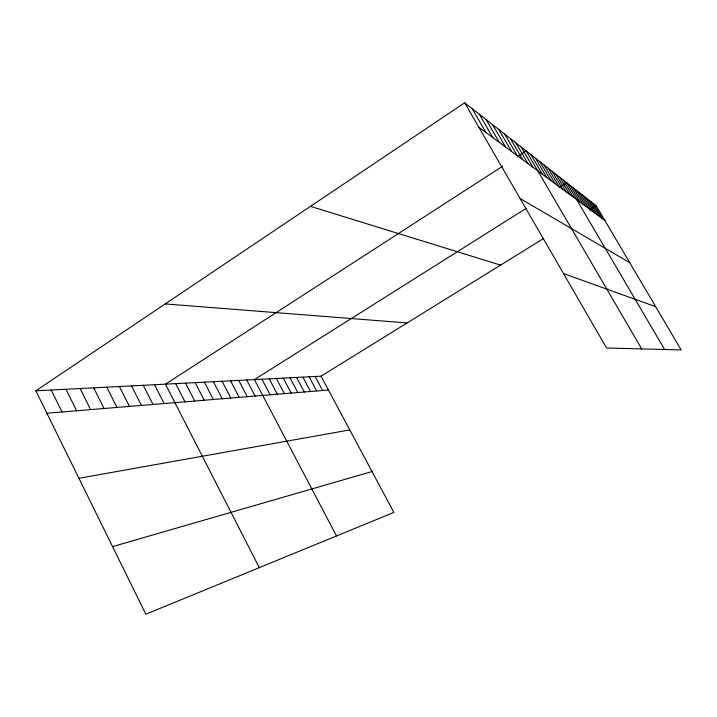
<?xml version="1.0" encoding="UTF-8"?>
<svg xmlns="http://www.w3.org/2000/svg" width="717" height="717" viewBox="0 0 717 717"><rect width="100%" height="100%" fill="white"/><g stroke="black" fill="none" stroke-linecap="round" stroke-linejoin="round"><path stroke-width="1.08" d="M35.85 390.801L321.037 376.192L393.875 512.404L145.856 614.218L35.85 390.801L464.706 102.782L596.293 205.896L681.15 349.914L606.591 348.023L464.706 102.782M502.716 166.156L165.448 384.169L259.312 567.64M517.244 156.772L526.206 150.973L641.715 348.91M526.457 208.172L254.445 379.607L336.506 535.957M559.224 187.531L566.78 182.763L664.623 349.493M321.037 376.192L543.71 238.429M589.768 209.938L596.293 205.896M112.569 546.614L372.024 471.535M78.924 478.284L349.771 429.922M46.883 413.216L328.431 390.012M165.215 303.918L407.122 322.937M310.479 206.362L500.583 265.111M563.517 273.571L655.661 306.652M520.112 198.537L629.732 262.655M478.884 127.285L604.888 220.486M593.712 203.87L602.414 218.658M591.05 201.791L599.878 216.776M588.316 199.649L597.261 214.84M585.511 197.444L594.572 212.85M582.616 195.176L591.803 210.807M579.632 192.846L588.962 208.701M576.567 190.435L586.022 206.532M573.403 187.962L582.993 204.291M570.14 185.407L579.874 201.979M563.302 180.048L573.34 197.148M559.717 177.233L569.907 194.612M556.016 174.339L566.358 191.986M552.189 171.336L562.693 189.279M548.227 168.235L558.91 186.474M544.131 165.018L554.985 183.57M539.892 161.692L550.925 180.567M535.491 158.251L546.712 177.458M530.938 154.684L542.348 174.222M521.142 147.012L532.973 167.294M515.881 142.88L527.936 163.566M510.405 138.587L522.684 159.676M504.696 134.115L517.217 155.634M498.745 129.454L511.508 151.412M492.525 124.579L505.557 147.012M486.036 119.497L499.337 142.414M479.252 114.182L492.83 137.601M472.153 108.617L486.018 132.564M315.148 376.497L322.614 390.487M309.099 376.801L316.654 390.98M302.888 377.124L310.533 391.482M296.524 377.447L304.25 392.002M289.982 377.787L297.797 392.531M283.26 378.128L291.174 393.077M276.359 378.486L284.362 393.642M269.26 378.845L277.362 394.216M261.956 379.221L270.157 394.816M246.72 380.001L255.127 396.053M238.761 380.404L247.266 396.698M230.56 380.826L239.182 397.361M222.109 381.265L230.847 398.052M213.397 381.704L222.243 398.76M204.417 382.17L213.379 399.494M195.141 382.645L204.228 400.247M185.569 383.138L194.773 401.027M175.674 383.64L185.004 401.834M154.54 384.724L164.148 403.554M143.248 385.298L152.99 404.469M131.543 385.898L141.437 405.419M119.398 386.526L129.436 406.414M106.797 387.171L116.988 407.435M93.703 387.843L104.055 408.502M80.098 388.533L90.611 409.613M65.946 389.259L76.629 410.76M51.203 390.021L62.065 411.961"/></g></svg>
